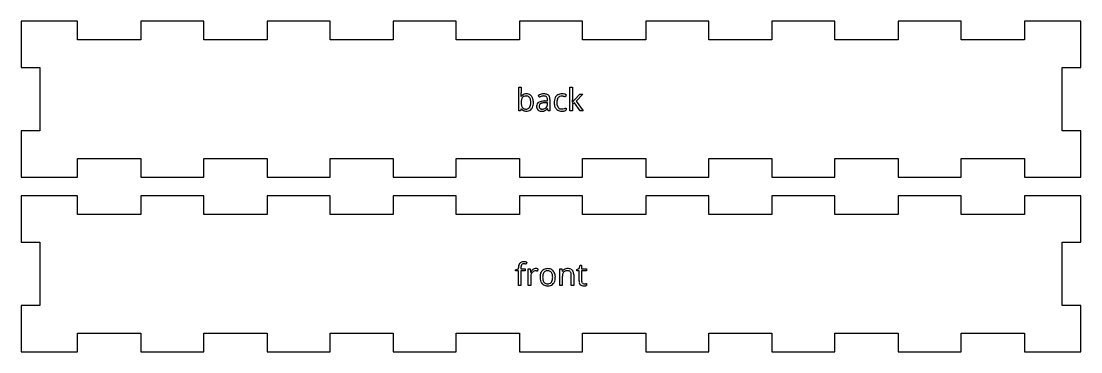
# Model space of a CAD drawing. Header units: millimetres. Extents: x 0 to 416, y 3 to 146.
# Drawn here: x 0 to 170, y 3 to 56 of the extents above; entities that cross this region are included whole.
import ezdxf

# ---------------------------------------------------------------- set-up
doc = ezdxf.new("R2010")
doc.units = ezdxf.units.MM

msp = doc.modelspace()

# ---------------------------------------------------------------- linework, layer by layer
at = {"layer": 'back_labelLayer'}
for p, q in [((79.82, 41.63), (79.82, 45.42)), ((79.82, 45.42), (80.22, 45.42)), ((80.22, 45.42), (80.22, 44.5)), ((87.45, 44.21), (87.32, 43.87)), ((88.04, 41.63), (88.04, 45.42)), ((88.04, 45.42), (88.44, 45.42)), ((88.44, 45.42), (88.44, 43.41)), ((88.76, 43.39), (89.63, 44.3)), ((90.11, 44.3), (89.02, 43.16)), ((89.63, 44.3), (90.11, 44.3)), ((80.2, 43.94), (80.22, 43.94)), ((83.11, 43.81), (82.98, 44.12)), ((83.98, 43.21), (84.43, 43.23)), ((84.42, 42.94), (84.02, 42.92)), ((84.42, 42.7), (84.42, 42.94)), ((84.43, 43.23), (84.43, 43.4)), ((84.83, 43.45), (84.83, 41.63)), ((88.42, 42.99), (88.44, 42.99)), ((88.75, 42.89), (88.44, 42.63)), ((88.44, 42.63), (88.44, 41.63)), ((89.69, 41.63), (88.75, 42.89)), ((89.02, 43.16), (90.18, 41.63)), ((80.11, 41.63), (79.82, 41.63)), ((80.19, 41.97), (80.11, 41.63)), ((80.22, 41.97), (80.19, 41.97)), ((84.45, 42.01), (84.43, 42.01)), ((84.53, 41.63), (84.45, 42.01)), ((84.83, 41.63), (84.53, 41.63)), ((87.41, 42.07), (87.41, 41.72)), ((88.44, 41.63), (88.04, 41.63)), ((90.18, 41.63), (89.69, 41.63))]:
    msp.add_line(p, q, dxfattribs=at)
for centre, radius, start, end in [((74.12, 44.41), 6.1, 355.7238, 358.1259), ((71.77, 44.49), 8.45, 358.1123, 0.0484), ((80.98, 43.42), 0.921, 95.1835, 145.1109), ((81.06, 42.96), 1.38, 89.8743, 96.8146), ((81.07, 43.11), 1.24, 74.2393, 90.5624), ((81.16, 43.41), 0.927, 38.5631, 74.0671), ((83.87, 42.47), 1.87, 106.3568, 118.335), ((83.95, 42.23), 2.13, 104.5161, 106.5492), ((83.89, 42.47), 1.88, 90.0714, 104.6521), ((83.9, 42.63), 1.71, 81.568, 90.3249), ((84, 43.28), 1.06, 68.2274, 81.7494), ((84.13, 43.62), 0.69, 47.8684, 68.2933), ((86.62, 43.29), 1.05, 101.4913, 138.3134), ((86.75, 42.76), 1.59, 89.5892, 102.1787), ((86.76, 42.52), 1.83, 77.7702, 89.9475), ((86.72, 42.33), 2.02, 74.6798, 77.9578), ((86.91, 43.01), 1.32, 70.0946, 74.7387), ((87.09, 43.49), 0.801, 63.5033, 70.1861), ((87.16, 43.65), 0.631, 62.931, 63.18), ((75.18, 44.34), 5.03, 355.471, 355.6532), ((82.41, 43.02), 2.18, 171.0668, 177.8457), ((83.34, 42.97), 3.12, 177.6176, 180.0426), ((82.9, 42.95), 2.68, 179.7763, 185.7075), ((81.85, 42.85), 1.62, 185.5925, 194.205), ((81.5, 43.16), 1.27, 160.8926, 171.2335), ((80.96, 43.35), 0.694, 143.3382, 161.256), ((80.83, 43.44), 0.539, 120.1402, 142.4249), ((80.91, 43.29), 0.705, 100.4469, 119.6701), ((80.99, 42.87), 1.14, 89.5731, 100.7324), ((81.01, 43.07), 0.937, 78.6781, 90.375), ((81.09, 43.41), 0.591, 35.5408, 79.8011), ((81.02, 43.36), 0.672, 32.703, 35.5245), ((80.84, 43.25), 0.881, 15.7779, 32.0151), ((80.25, 42.86), 1.5, 343.4171, 353.6369), ((80.26, 43.08), 1.49, 6.1648, 16.0396), ((79.36, 42.98), 2.39, 359.7681, 6.3096), ((79.43, 42.96), 2.32, 353.4935, 0.2205), ((80.95, 43.24), 1.19, 16.471, 38.4075), ((80.63, 42.81), 1.54, 335.8306, 350.8255), ((80.34, 43.05), 1.83, 5.1339, 16.7973), ((79.8, 42.95), 2.38, 350.6563, 0.3381), ((79.57, 42.97), 2.6, 359.878, 5.4093), ((83.38, 42.39), 0.701, 115.4905, 182.3568), ((83.73, 41.75), 1.43, 101.3568, 117.0799), ((84.29, 41.36), 2.71, 112.2123, 115.9641), ((83.54, 42.4), 0.432, 120.9734, 172.418), ((84.03, 42.04), 1.99, 103.6227, 112.432), ((83.65, 42.24), 0.622, 113.5887, 121.6805), ((83.8, 41.88), 1.01, 102.7995, 113.2434), ((84.01, 40.43), 2.78, 92.4696, 101.7065), ((83.87, 42.69), 1.32, 90.4485, 103.7665), ((83.98, 41.11), 1.81, 96.3546, 102.9953), ((84.11, 39.95), 2.98, 91.8564, 96.4479), ((83.87, 43.01), 1, 83.6508, 90.1752), ((84.1, 39.26), 3.96, 91.7165, 92.9096), ((83.91, 43.35), 0.662, 70.5717, 83.9929), ((83.99, 43.58), 0.411, 42.7296, 71.038), ((83.96, 43.56), 0.452, 20.4094, 41.448), ((83.71, 43.47), 0.719, 7.8274, 20.604), ((83.39, 42.69), 1.03, 346.9178, 0.2824), ((83.27, 43.4), 1.16, 359.6933, 8.0036), ((83.11, 42.7), 1.31, 359.821, 0.0001), ((84.16, 43.67), 0.642, 19.2331, 46.6741), ((83.78, 43.53), 1.04, 6.3379, 19.6815), ((83.23, 43.46), 1.59, 359.8027, 6.6583), ((87.75, 42.96), 2.24, 169.8978, 180.3689), ((87.96, 42.94), 2.45, 179.9389, 183.9814), ((87.3, 42.89), 1.79, 183.5914, 196.3539), ((86.97, 43.1), 1.44, 153.0875, 170.1051), ((86.67, 43.25), 1.12, 138.655, 152.6853), ((88.17, 42.96), 2.24, 174.531, 180.155), ((87.9, 42.94), 1.96, 179.7041, 188.0744), ((87.3, 43.05), 1.36, 160.1419, 175.1368), ((87.19, 42.84), 1.25, 187.9316, 200.3885), ((86.66, 43.3), 0.68, 114.4265, 161.6633), ((86.73, 43.09), 0.899, 88.7194, 112.5668), ((86.75, 43.09), 0.898, 87.6749, 89.9752), ((86.73, 42.83), 1.16, 81.6911, 87.5078), ((86.66, 42.32), 1.67, 77.2999, 81.7345), ((86.56, 41.85), 2.15, 74.7803, 77.4497), ((86.66, 42.19), 1.8, 68.3294, 74.8832), ((75.27, 43.92), 13.19, 356.033, 356.6443), ((71.66, 44.16), 16.8, 356.021, 356.0557), ((80.5, 43.61), 7.95, 356.6325, 357.4911), ((85.74, 43.41), 2.7, 358.2738, 359.8928), ((83.64, 43.47), 4.8, 357.5039, 358.3308), ((90.4, 41.61), 2.4, 142.3234, 144.7074), ((91.68, 40.62), 4.01, 140.4332, 142.3365), ((93.34, 39.25), 6.17, 139.28, 140.4704), ((95.27, 37.6), 8.71, 138.3418, 139.2878), ((80.95, 42.49), 0.898, 215.585, 245.8362), ((81.17, 42.67), 0.918, 193.943, 208.0219), ((80.89, 42.53), 0.611, 208.5537, 217.5605), ((80.87, 42.52), 0.588, 218.1691, 253.8047), ((81.02, 42.65), 1.07, 245.9802, 255.5456), ((80.98, 42.86), 0.941, 253.1383, 266.8483), ((81.06, 42.81), 1.23, 255.7756, 270.3185), ((81.01, 43.22), 1.3, 266.3777, 270.0509), ((81.02, 42.72), 0.808, 269.3869, 285.8631), ((81.06, 42.95), 1.37, 269.9227, 275.5482), ((81.13, 42.54), 0.959, 274.064, 321.4081), ((81.08, 42.51), 0.583, 286.0163, 326.8497), ((80.79, 42.7), 0.93, 326.7105, 343.6662), ((80.99, 42.65), 1.14, 321.3162, 335.5435), ((83.7, 42.36), 1.02, 179.5458, 192.6949), ((83.36, 42.27), 0.666, 192.0828, 227.4521), ((83.38, 42.3), 0.698, 227.7689, 237.8049), ((83.44, 42.41), 0.822, 238.3274, 258.9184), ((83.75, 42.36), 0.64, 171.2123, 180.2057), ((83.68, 42.36), 0.579, 179.5266, 192.7787), ((83.49, 42.31), 0.378, 192.3265, 222.058), ((83.47, 42.3), 0.361, 222.5808, 229.2545), ((83.52, 42.36), 0.441, 229.7837, 254.2725), ((83.52, 42.82), 1.24, 258.672, 270.4047), ((83.59, 42.58), 0.669, 253.9396, 266.4535), ((83.53, 43.4), 1.82, 269.954, 273.1489), ((83.61, 42.82), 0.911, 266.0782, 270.0592), ((83.62, 43.03), 1.12, 269.5793, 282.0413), ((83.56, 42.95), 1.38, 272.9334, 281.4139), ((83.65, 42.52), 0.935, 281.2979, 293.7313), ((83.7, 42.67), 0.746, 281.7121, 306.4594), ((83.72, 42.35), 0.747, 294.3932, 304.7373), ((83.74, 42.61), 0.677, 306.9881, 313.856), ((83.52, 42.63), 1.09, 304.8486, 314.8531), ((83.73, 42.6), 0.679, 314.1892, 347.427), ((83.11, 43.05), 1.68, 314.7445, 321.7072), ((86.71, 42.71), 1.17, 196.0167, 221.1349), ((86.6, 42.62), 1.03, 221.7976, 256.8021), ((86.81, 42.7), 0.841, 200.4183, 216.6393), ((86.65, 42.58), 0.644, 216.9695, 261.3103), ((86.72, 43.09), 1.51, 256.4244, 270.489), ((86.72, 42.91), 0.98, 260.1359, 270.2692), ((86.71, 43.63), 1.7, 270.2659, 286.2892), ((86.73, 43.8), 2.22, 269.9654, 272.8644), ((86.77, 43.28), 1.7, 272.5981, 282.1878), ((86.88, 42.74), 1.15, 282.0344, 296.9455), ((86.61, 44.01), 2.09, 286.046, 292.3654)]:
    msp.add_arc(centre, radius, start, end, dxfattribs=at)
at = {"layer": 'back_outsideCutPath'}
for p, q in [((0, 56), (0, 48.56)), ((9.06, 56), (0, 56)), ((9.06, 53), (9.06, 56)), ((29.31, 56), (19.19, 56)), ((19.19, 56), (19.19, 53)), ((29.31, 53), (29.31, 56)), ((49.56, 56), (39.44, 56)), ((39.44, 56), (39.44, 53)), ((49.56, 53), (49.56, 56)), ((69.81, 56), (59.69, 56)), ((59.69, 56), (59.69, 53)), ((69.81, 53), (69.81, 56)), ((90.06, 56), (79.94, 56)), ((79.94, 56), (79.94, 53)), ((90.06, 53), (90.06, 56)), ((110.31, 56), (100.19, 56)), ((100.19, 56), (100.19, 53)), ((110.31, 53), (110.31, 56)), ((130.56, 56), (120.44, 56)), ((120.44, 56), (120.44, 53)), ((130.56, 53), (130.56, 56)), ((150.81, 56), (140.69, 56)), ((140.69, 56), (140.69, 53)), ((150.81, 53), (150.81, 56)), ((170, 56), (160.94, 56)), ((160.94, 56), (160.94, 53)), ((170, 48.56), (170, 56)), ((19.19, 53), (9.06, 53)), ((39.44, 53), (29.31, 53)), ((59.69, 53), (49.56, 53)), ((79.94, 53), (69.81, 53)), ((100.19, 53), (90.06, 53)), ((120.44, 53), (110.31, 53)), ((140.69, 53), (130.56, 53)), ((160.94, 53), (150.81, 53)), ((0, 48.56), (3, 48.56)), ((3, 48.56), (3, 38.44)), ((167, 38.44), (167, 48.56)), ((167, 48.56), (170, 48.56)), ((3, 38.44), (0, 38.44)), ((0, 38.44), (0, 31)), ((170, 38.44), (167, 38.44)), ((170, 31), (170, 38.44)), ((9.06, 31), (9.06, 34)), ((9.06, 34), (19.19, 34)), ((19.19, 34), (19.19, 31)), ((29.31, 31), (29.31, 34)), ((29.31, 34), (39.44, 34)), ((39.44, 34), (39.44, 31)), ((49.56, 31), (49.56, 34)), ((49.56, 34), (59.69, 34)), ((59.69, 34), (59.69, 31)), ((69.81, 31), (69.81, 34)), ((69.81, 34), (79.94, 34)), ((79.94, 34), (79.94, 31)), ((90.06, 31), (90.06, 34)), ((90.06, 34), (100.19, 34)), ((100.19, 34), (100.19, 31)), ((110.31, 31), (110.31, 34)), ((110.31, 34), (120.44, 34)), ((120.44, 34), (120.44, 31)), ((130.56, 31), (130.56, 34)), ((130.56, 34), (140.69, 34)), ((140.69, 34), (140.69, 31)), ((150.81, 31), (150.81, 34)), ((150.81, 34), (160.94, 34)), ((160.94, 34), (160.94, 31)), ((0, 31), (9.06, 31)), ((19.19, 31), (29.31, 31)), ((39.44, 31), (49.56, 31)), ((59.69, 31), (69.81, 31)), ((79.94, 31), (90.06, 31)), ((100.19, 31), (110.31, 31)), ((120.44, 31), (130.56, 31)), ((140.69, 31), (150.81, 31)), ((160.94, 31), (170, 31))]:
    msp.add_line(p, q, dxfattribs=at)
at = {"layer": 'front_labelLayer'}
for p, q in [((81.13, 17.35), (81.03, 17.03)), ((79.29, 16.16), (79.77, 16.3)), ((79.29, 15.97), (79.29, 16.16)), ((79.77, 15.97), (79.29, 15.97)), ((79.77, 16.3), (79.77, 16.45)), ((79.77, 13.61), (79.77, 15.97)), ((80.18, 16.46), (80.18, 16.29)), ((80.18, 16.29), (80.86, 16.29)), ((80.86, 15.97), (80.18, 15.97)), ((80.18, 15.97), (80.18, 13.61)), ((80.86, 16.29), (80.86, 15.97)), ((81.35, 13.61), (81.35, 16.29)), ((81.35, 16.29), (81.68, 16.29)), ((81.68, 16.29), (81.73, 15.79)), ((81.73, 15.79), (81.75, 15.79)), ((82.89, 16.31), (82.83, 15.93)), ((86.41, 13.61), (86.41, 16.29)), ((86.41, 16.29), (86.74, 16.29)), ((86.74, 16.29), (86.8, 15.92)), ((86.8, 15.92), (86.82, 15.92)), ((88.24, 13.61), (88.24, 15.34)), ((88.64, 15.36), (88.64, 13.61)), ((89.12, 16.17), (89.51, 16.34)), ((89.12, 15.97), (89.12, 16.17)), ((89.51, 15.97), (89.12, 15.97)), ((89.51, 16.34), (89.68, 16.91)), ((89.51, 14.38), (89.51, 15.97)), ((89.68, 16.91), (89.91, 16.91)), ((89.91, 16.91), (89.91, 16.29)), ((89.91, 16.29), (90.69, 16.29)), ((90.69, 15.97), (89.91, 15.97)), ((89.91, 15.97), (89.91, 14.4)), ((90.69, 16.29), (90.69, 15.97)), ((80.18, 13.61), (79.77, 13.61)), ((81.75, 13.61), (81.35, 13.61)), ((81.75, 15.05), (81.75, 13.61)), ((86.81, 13.61), (86.41, 13.61)), ((86.81, 15.02), (86.81, 13.61)), ((88.64, 13.61), (88.24, 13.61)), ((90.71, 13.95), (90.71, 13.64))]:
    msp.add_line(p, q, dxfattribs=at)
for centre, radius, start, end in [((80.64, 16.65), 0.85, 141.7433, 168.2322), ((80.52, 16.72), 0.711, 98.2551, 139.6203), ((80.57, 16.75), 0.351, 102.7677, 144.3381), ((80.63, 16.21), 1.23, 89.6697, 99.9314), ((80.62, 16.56), 0.547, 89.4858, 103.4197), ((80.63, 16.13), 1.31, 81.5641, 89.7017), ((80.62, 16.23), 0.872, 83.076, 89.7928), ((80.57, 15.8), 1.3, 76.5183, 83.0217), ((80.54, 15.49), 1.95, 75.9741, 81.6565), ((80.42, 15.16), 1.97, 71.9614, 76.5917), ((80.38, 14.84), 2.62, 73.2963, 76.0947), ((81.41, 16.47), 1.64, 167.5776, 180.6586), ((81.57, 16.48), 1.39, 171.6527, 178.4384), ((82.09, 16.46), 1.91, 178.1972, 180.023), ((81.01, 16.57), 0.828, 161.8438, 171.7847), ((80.67, 16.68), 0.469, 145.0689, 162.1801), ((82.94, 15.12), 1.37, 139.414, 150.6032), ((82.68, 15.1), 0.925, 138.9576, 174.5422), ((82.69, 15.33), 1.05, 124.2321, 139.4161), ((82.71, 15.07), 0.961, 135.6207, 138.8379), ((82.53, 15.27), 0.702, 89.6335, 137.0881), ((82.56, 15.53), 0.808, 89.6797, 124.4406), ((82.54, 15.02), 0.951, 87.3435, 89.9657), ((82.57, 14.48), 1.86, 84.9923, 90.1282), ((82.52, 14.72), 1.24, 81.5884, 87.1917), ((82.44, 14.19), 1.79, 77.4453, 81.636), ((82.62, 14.98), 1.36, 78.4892, 85.0265), ((85.34, 14.97), 2.1, 169.2443, 180.3881), ((84.63, 15.11), 1.38, 150.7111, 169.4696), ((84.4, 15.22), 1.12, 138.1759, 150.2287), ((84.36, 15.25), 1.07, 99.1759, 137.9833), ((85.03, 15.06), 1.36, 162.0653, 173.1674), ((84.53, 15.23), 0.838, 142.9026, 162.375), ((84.37, 15.34), 0.645, 103.4685, 142.3119), ((84.47, 14.76), 1.57, 89.7326, 100.076), ((84.45, 15.03), 0.965, 89.4806, 103.8805), ((84.47, 14.97), 1.02, 79.3453, 90.3175), ((84.49, 14.97), 1.36, 73.5223, 90.5693), ((84.55, 15.32), 0.667, 37.9578, 80.4006), ((84.57, 15.26), 1.06, 41.1445, 73.2134), ((84.41, 15.22), 0.834, 20.0257, 37.4351), ((84, 15.07), 1.27, 7.7439, 20.069), ((84.41, 15.13), 1.26, 13.5014, 41.0703), ((83.83, 14.98), 1.87, 1.1278, 13.88), ((88.73, 15.05), 1.91, 171.1766, 178.3218), ((87.52, 15.48), 0.821, 116.9443, 147.6526), ((87.98, 15.17), 1.15, 159.9535, 171.3801), ((87.52, 15.34), 0.663, 140.1519, 160.3146), ((87.44, 15.39), 0.571, 118.544, 139.1927), ((87.6, 15.34), 0.987, 115.8072, 117.6067), ((87.64, 15.24), 1.1, 94.3227, 115.5454), ((87.53, 15.22), 0.764, 100.1177, 118.1603), ((87.61, 14.77), 1.23, 89.5933, 100.3719), ((87.67, 15.01), 1.33, 89.9578, 94.711), ((87.63, 14.92), 1.07, 84.0198, 90.1511), ((87.68, 14.74), 1.6, 80.5585, 90.3538), ((87.67, 15.26), 0.726, 71.0828, 84.3691), ((87.76, 15.52), 0.457, 43.3791, 71.5386), ((87.78, 15.32), 1.01, 65.1094, 80.7639), ((87.73, 15.51), 0.482, 22.7024, 42.3421), ((87.52, 15.42), 0.716, 8.4931, 22.658), ((87.9, 15.57), 0.728, 46.5584, 64.8783), ((87.09, 15.35), 1.15, 359.6714, 8.6878), ((87.91, 15.6), 0.702, 19.3849, 45.5997), ((87.5, 15.45), 1.14, 6.9634, 19.8363), ((86.88, 15.36), 1.77, 359.7632, 7.2116), ((82.98, 15.05), 1.23, 173.6908, 180.0884), ((85.27, 14.94), 2.03, 179.7744, 189.0933), ((84.75, 14.86), 1.5, 188.9103, 205.3171), ((84.59, 14.79), 1.33, 205.656, 208.4462), ((84.39, 14.67), 1.1, 207.7947, 238.6758), ((85.8, 14.96), 2.14, 173.0086, 180.2464), ((85.71, 14.94), 2.05, 179.706, 187.9161), ((84.96, 14.83), 1.29, 187.764, 200.0976), ((84.54, 14.68), 0.85, 200.0846, 216.9131), ((84.4, 14.7), 1.13, 238.8116, 253.2428), ((84.39, 14.57), 0.664, 217.3009, 261.71), ((84.45, 14.86), 1.3, 253.5437, 270.4182), ((84.46, 14.91), 1.01, 260.5033, 270.2477), ((84.48, 14.84), 0.941, 269.4481, 284.7256), ((84.55, 14.57), 0.655, 284.5662, 322.6334), ((84.56, 14.65), 1.08, 278.8959, 317.9979), ((84.38, 14.69), 0.87, 323.0089, 342.639), ((83.88, 14.86), 1.39, 342.3615, 353.7538), ((83.25, 14.96), 2.02, 359.7076, 7.8973), ((83.14, 14.94), 2.13, 353.5363, 0.2014), ((84.53, 14.68), 1.13, 318.144, 329.7566), ((84.31, 14.8), 1.37, 330.2507, 349.4116), ((83.6, 14.94), 2.09, 349.1762, 0.3863), ((83.32, 14.95), 2.38, 359.9921, 1.542), ((89.41, 15.02), 2.6, 178.0812, 180.0235), ((90.78, 14.37), 1.27, 179.3551, 192.8477), ((90.14, 14.19), 0.613, 190.3818, 253.8772), ((90.73, 14.39), 0.816, 179.6416, 189.7507), ((90.44, 14.34), 0.523, 189.548, 205.7873), ((90.32, 14.29), 0.393, 206.1294, 221.4083), ((90.27, 14.62), 1.06, 253.7848, 270.8853), ((90.31, 14.28), 0.376, 221.595, 262.3505), ((90.34, 14.44), 0.542, 261.3266, 270.1912), ((90.34, 15.23), 1.33, 269.8803, 278.3028), ((90.36, 15.12), 1.23, 278.416, 279.0089), ((90.34, 14.71), 1.14, 280.0071, 283.3733), ((90.21, 16.08), 2.19, 278.9592, 280.5106), ((90.44, 14.29), 0.705, 283.3069, 288.12), ((90.35, 15.32), 1.42, 280.4852, 282.6264), ((90.47, 14.76), 0.847, 282.5875, 285.5796), ((90.54, 14), 0.399, 287.9888, 295.3049), ((90.54, 14.53), 0.61, 285.7254, 286.2567), ((84.46, 15.14), 1.57, 269.7503, 279.8033), ((90.28, 14.6), 1.04, 270.0023, 270.7604), ((90.28, 14.83), 1.26, 270.8933, 275.5483), ((90.23, 15.32), 1.76, 275.5259, 279.294), ((90.27, 15.08), 1.51, 279.1863, 280.1149)]:
    msp.add_arc(centre, radius, start, end, dxfattribs=at)
at = {"layer": 'front_outsideCutPath'}
for p, q in [((0, 28), (0, 20.56)), ((9.06, 28), (0, 28)), ((9.06, 25), (9.06, 28)), ((29.31, 28), (19.19, 28)), ((19.19, 28), (19.19, 25)), ((29.31, 25), (29.31, 28)), ((49.56, 28), (39.44, 28)), ((39.44, 28), (39.44, 25)), ((49.56, 25), (49.56, 28)), ((69.81, 28), (59.69, 28)), ((59.69, 28), (59.69, 25)), ((69.81, 25), (69.81, 28)), ((90.06, 28), (79.94, 28)), ((79.94, 28), (79.94, 25)), ((90.06, 25), (90.06, 28)), ((110.31, 28), (100.19, 28)), ((100.19, 28), (100.19, 25)), ((110.31, 25), (110.31, 28)), ((130.56, 28), (120.44, 28)), ((120.44, 28), (120.44, 25)), ((130.56, 25), (130.56, 28)), ((150.81, 28), (140.69, 28)), ((140.69, 28), (140.69, 25)), ((150.81, 25), (150.81, 28)), ((170, 28), (160.94, 28)), ((160.94, 28), (160.94, 25)), ((170, 20.56), (170, 28)), ((19.19, 25), (9.06, 25)), ((39.44, 25), (29.31, 25)), ((59.69, 25), (49.56, 25)), ((79.94, 25), (69.81, 25)), ((100.19, 25), (90.06, 25)), ((120.44, 25), (110.31, 25)), ((140.69, 25), (130.56, 25)), ((160.94, 25), (150.81, 25)), ((0, 20.56), (3, 20.56)), ((3, 20.56), (3, 10.44)), ((167, 10.44), (167, 20.56)), ((167, 20.56), (170, 20.56)), ((3, 10.44), (0, 10.44)), ((0, 10.44), (0, 3)), ((170, 10.44), (167, 10.44)), ((170, 3), (170, 10.44)), ((9.06, 3), (9.06, 6)), ((9.06, 6), (19.19, 6)), ((19.19, 6), (19.19, 3)), ((29.31, 3), (29.31, 6)), ((29.31, 6), (39.44, 6)), ((39.44, 6), (39.44, 3)), ((49.56, 3), (49.56, 6)), ((49.56, 6), (59.69, 6)), ((59.69, 6), (59.69, 3)), ((69.81, 3), (69.81, 6)), ((69.81, 6), (79.94, 6)), ((79.94, 6), (79.94, 3)), ((90.06, 3), (90.06, 6)), ((90.06, 6), (100.19, 6)), ((100.19, 6), (100.19, 3)), ((110.31, 3), (110.31, 6)), ((110.31, 6), (120.44, 6)), ((120.44, 6), (120.44, 3)), ((130.56, 3), (130.56, 6)), ((130.56, 6), (140.69, 6)), ((140.69, 6), (140.69, 3)), ((150.81, 3), (150.81, 6)), ((150.81, 6), (160.94, 6)), ((160.94, 6), (160.94, 3)), ((0, 3), (9.06, 3)), ((19.19, 3), (29.31, 3)), ((39.44, 3), (49.56, 3)), ((59.69, 3), (69.81, 3)), ((79.94, 3), (90.06, 3)), ((100.19, 3), (110.31, 3)), ((120.44, 3), (130.56, 3)), ((140.69, 3), (150.81, 3)), ((160.94, 3), (170, 3))]:
    msp.add_line(p, q, dxfattribs=at)

doc.saveas('drawing.dxf')
